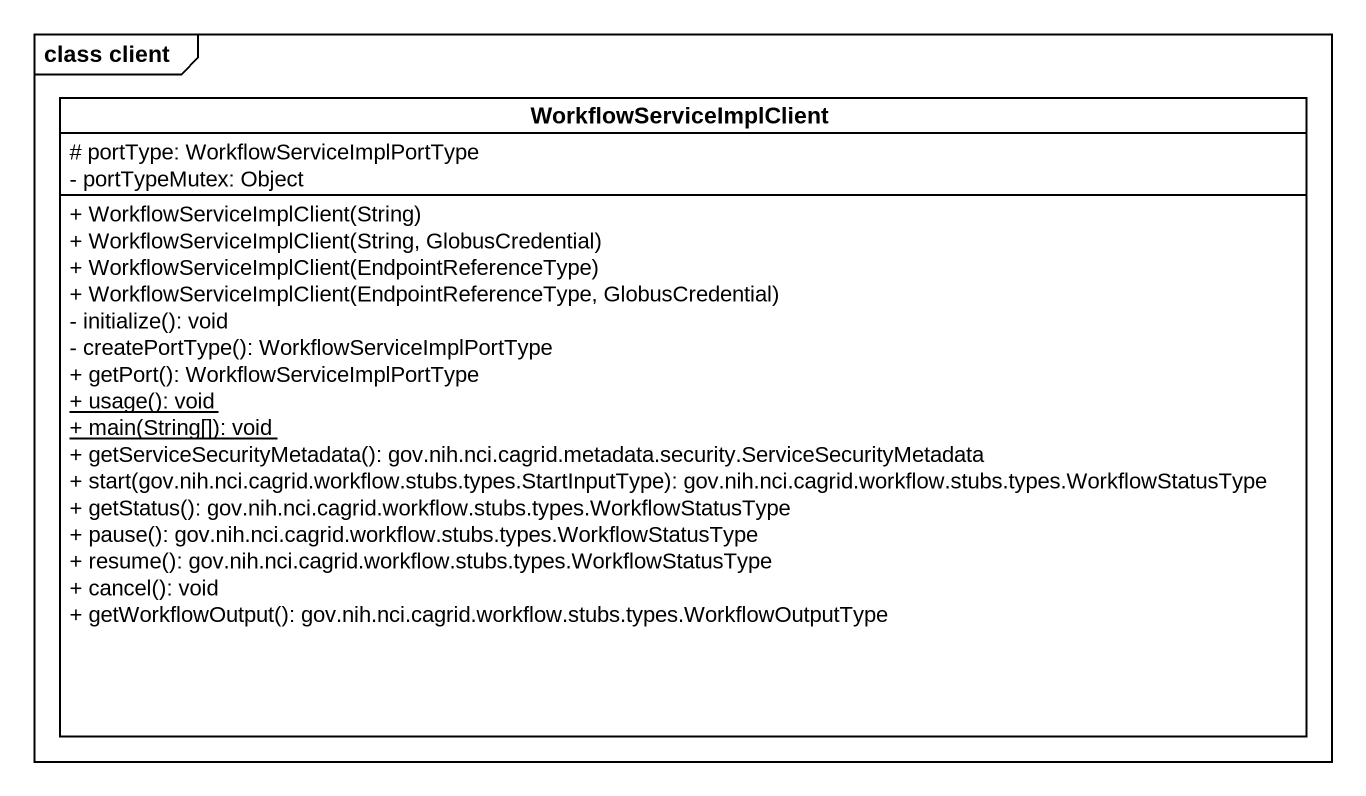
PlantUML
@startuml
mainframe class client
hide circle
hide empty members
skinparam classAttributeIconSize 0
class WorkflowServiceImplClient {
  # portType: WorkflowServiceImplPortType
  - portTypeMutex: Object
  + WorkflowServiceImplClient(String)
  + WorkflowServiceImplClient(String, GlobusCredential)
  + WorkflowServiceImplClient(EndpointReferenceType)
  + WorkflowServiceImplClient(EndpointReferenceType, GlobusCredential)
  - initialize(): void
  - createPortType(): WorkflowServiceImplPortType
  + getPort(): WorkflowServiceImplPortType
  {static} + usage(): void
  {static} + main(String[]): void
  + getServiceSecurityMetadata(): gov.nih.nci.cagrid.metadata.security.ServiceSecurityMetadata
  + start(gov.nih.nci.cagrid.workflow.stubs.types.StartInputType): gov.nih.nci.cagrid.workflow.stubs.types.WorkflowStatusType
  + getStatus(): gov.nih.nci.cagrid.workflow.stubs.types.WorkflowStatusType
  + pause(): gov.nih.nci.cagrid.workflow.stubs.types.WorkflowStatusType
  + resume(): gov.nih.nci.cagrid.workflow.stubs.types.WorkflowStatusType
  + cancel(): void
  + getWorkflowOutput(): gov.nih.nci.cagrid.workflow.stubs.types.WorkflowOutputType
}
@enduml
